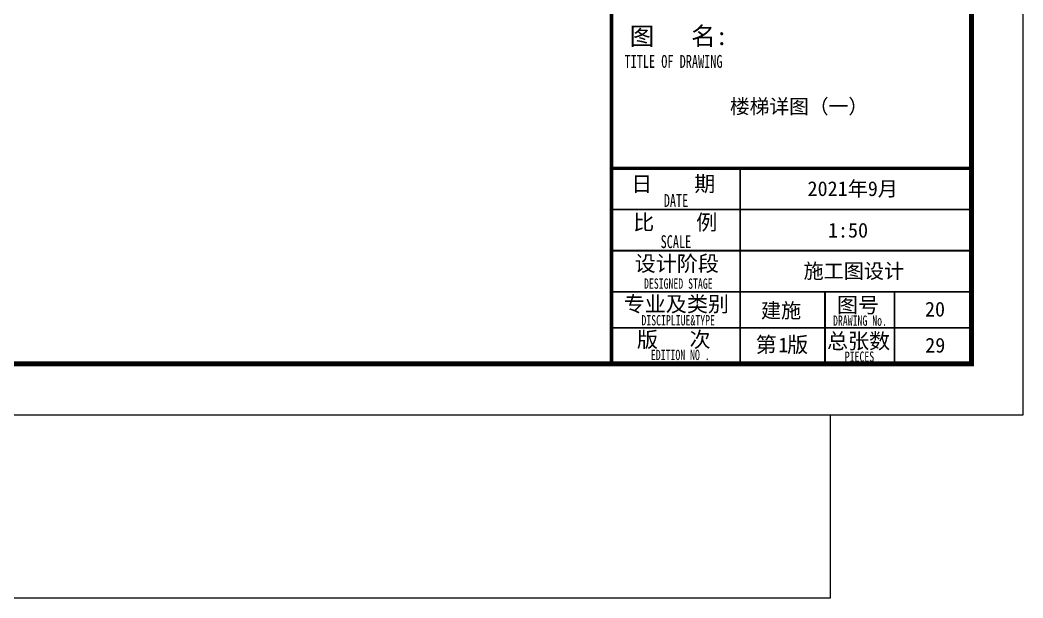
# Model space of a CAD drawing. Extents: x -518115 to 790560, y -210384 to 1628073.
# Drawn here: x 572438 to 582180, y 40824 to 46439 of the extents above; entities that cross this region are included whole.
import ezdxf
from ezdxf.enums import TextEntityAlignment as Align

# ---------------------------------------------------------------- set-up
doc = ezdxf.new("R2010")
doc.units = 0
doc.header["$LTSCALE"] = 1000
doc.header["$MEASUREMENT"] = 0
doc.layers.add('yichutu', color=7, linetype='Continuous', true_color=0xffffff, plot=False)
doc.layers.add('可改文字', color=6, linetype='Continuous', lineweight=18)
doc.layers.add('图签', color=147, linetype='Continuous', lineweight=18)
doc.layers.add('图框', color=140, linetype='Continuous')
doc.layers.add('图签文字', color=147, linetype='Continuous')
doc.styles.add('宋体', font='', dxfattribs={"height": 50})
doc.styles.add('建筑图签-1', font='', dxfattribs={"width": 0.7})
doc.styles.get('宋体').set_extended_font_data('SimSun')
doc.styles.get('建筑图签-1').set_extended_font_data('SimHei')

# ---------------------------------------------------------------- blocks, each defined once
blk = doc.blocks.new('A$C549D2611')
at = {"layer": '图框'}
blk.add_lwpolyline([(0, 0), (42050, 0), (42050, -29700), (0, -29700)], close=True, dxfattribs=at)
blk.add_lwpolyline([(0, 0), (42050, 0), (42050, -29700), (0, -29700)], close=True, dxfattribs=at)
at = {"layer": '图框', "const_width": 50}
blk.add_lwpolyline([(41550, -29200), (41550, -500), (1250, -500), (1250, -29200)], close=True, dxfattribs=at)
at = {"layer": '图框'}
for points, const_width in [([(38052.5, -29200), (38052.5, -500)], 35), ([(38052.5, -27299.8), (41552.5, -27299.8)], 35), ([(39302.5, -28499.8), (39302.5, -27299.8)], 17.5), ([(38052.5, -27699.8), (41552.5, -27699.8)], 17.5), ([(38052.5, -28099.8), (41552.5, -28099.8)], 17.5), ([(38052.5, -28499.8), (41552.5, -28499.8)], 17.5), ([(38052.5, -28499.8), (41302.5, -28499.8)], 17.5), ([(39302.5, -29199.8), (39302.5, -28499.8)], 17.5), ([(40127.5, -29199.8), (40127.5, -28499.8)], 17.5), ([(40127.5, -29199.8), (40127.5, -28499.8)], 17.5), ([(40127.5, -29199.8), (40127.5, -28499.8)], 17.5), ([(40802.5, -29200), (40802.5, -28500)], 17.5), ([(38052.5, -28849.8), (40127.5, -28849.8)], 17.5), ([(40127.5, -28850), (41552.5, -28850)], 17.5)]:
    blk.add_lwpolyline(points, dxfattribs=dict(at, const_width=const_width))
at = {"layer": '图框', "style": '建筑图签-1', "width": 0.7}
for s, height, p in [('TITLE OF DRAWING', 125, (38179.5, -26323.7)), ('DATE', 125, (38560.7, -27675.4)), ('SCALE', 125, (38530.1, -28075)), ('DESIGNED STAGE', 100, (38368.8, -28470.1)), ('DISCIPLIUE&TYPE', 100, (38343.9, -28826.4)), ('DRAWING No.', 100, (40205, -28830)), ('EDITION NO .', 100, (38435.7, -29162.9)), ('PIECES', 100, (40319.4, -29180))]:
    blk.add_text(s, height=height, dxfattribs=at).set_placement(p)
at = {"layer": '图签', "color": 2, "style": '宋体'}
for s, height, p in [('2021年9月', 143.34, (39957.5, -27569.1)), ('1:50', 143.34, (40155.7, -27973)), ('施工图设计', 143.34, (39918.6, -28369.1)), ('建施', 143.34, (39504.6, -28753.6)), ('1', 143.3, (39674.1, -29087.5)), ('29', 143.34, (41100.7, -29090.5))]:
    blk.add_text(s, height=height, dxfattribs=at).set_placement(p)
at = {"layer": '图签文字', "color": 7, "style": '建筑图签-1'}
for s, height, p in [('图   名:', 175, (38230.1, -26102.4)), ('日    期', 150, (38244.4, -27525.6)), ('比    例', 150, (38263.6, -27899.2)), ('设计阶段', 150, (38278.4, -28300.1)), ('专业及类别', 150, (38171.5, -28693.4)), ('图号', 150, (40242.9, -28702.8)), ('版   次 ', 150, (38300.5, -29038.5)), ('第 版', 150, (39452.9, -29088.3)), ('总张数', 150, (40146.4, -29052.8))]:
    blk.add_text(s, height=height, dxfattribs=at).set_placement(p)
blk = doc.blocks.new('yct-841-594-84100-59399.9999999999-100-1000.0')
at = {"color": 7, "true_color": 0xffffff}
blk.add_lwpolyline([(0, -3549), (80358, -3549), (80358, 0), (0, 0)], close=True, dxfattribs=at)
at = {"layer": 'yichutu', "color": 7, "true_color": 0xffffff}
blk.add_lwpolyline([(0, 0), (0, 59400), (84100, 59400), (84100, 0)], close=True, dxfattribs=at)

msp = doc.modelspace()

# ---------------------------------------------------------------- block references
msp.add_blockref('A$C549D2611', (540130.5, 72298.4))
at = {"layer": 'yichutu', "xscale": 0.5, "yscale": 0.5, "zscale": 0.5}
msp.add_blockref('yct-841-594-84100-59399.9999999999-100-1000.0', (540130.5, 42598.4), dxfattribs=at)

# ---------------------------------------------------------------- texts
at = {"layer": '可改文字', "color": 3, "style": '宋体'}
msp.add_text('楼梯详图（一）', height=140.64, dxfattribs=at).set_placement((580005.1, 45602.5), align=Align.MIDDLE)
at = {"layer": '图签', "color": 3, "style": '宋体'}
msp.add_text('20', height=143.34, dxfattribs=at).set_placement((581228.8, 43558))

doc.saveas('drawing.dxf')
